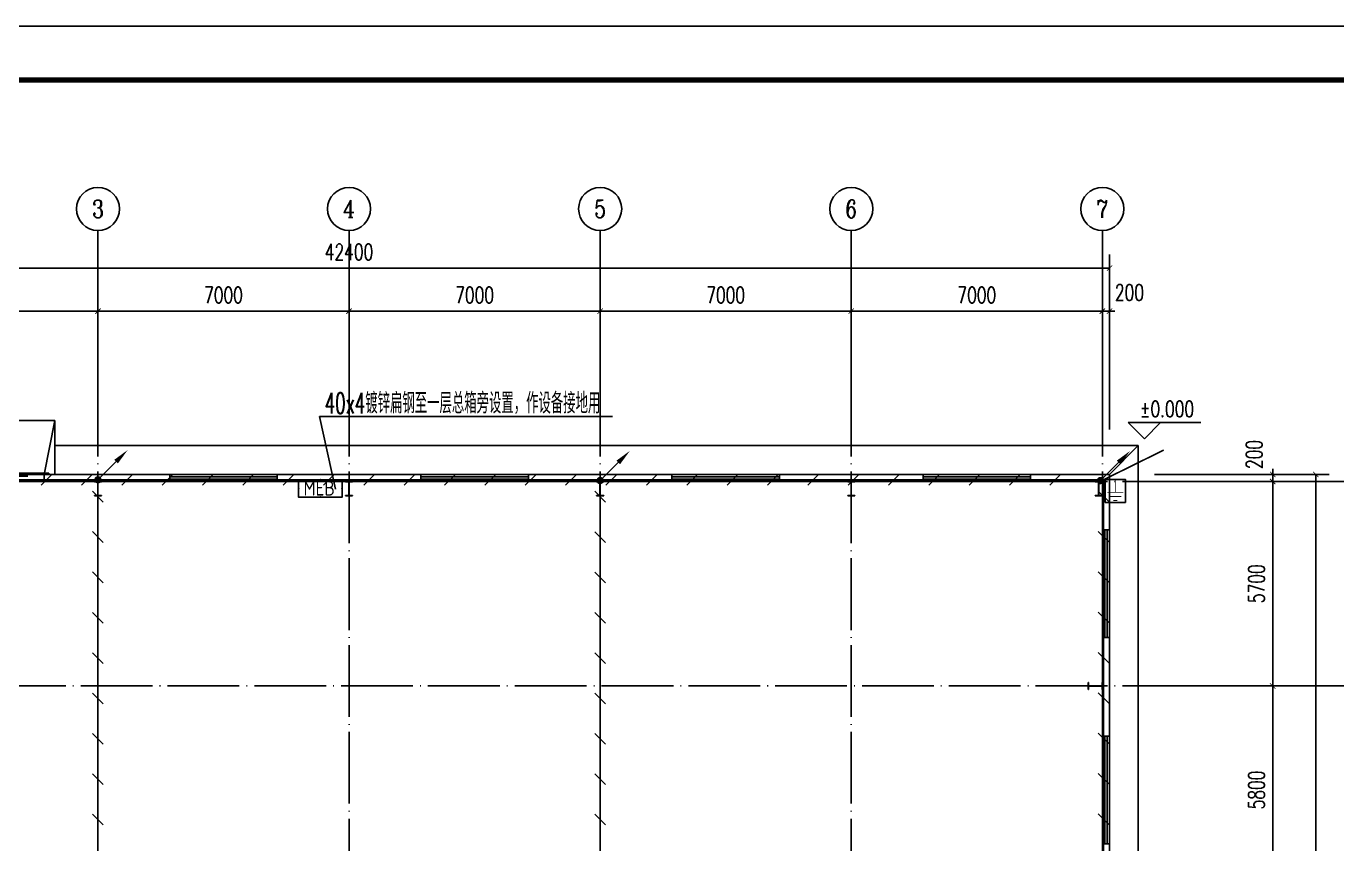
# Model space of a CAD drawing. Extents: x 33088 to 140010, y 13737 to 369010.
# Drawn here: x 67274 to 103810, y 121835 to 144629 of the extents above; entities that cross this region are included whole.
import ezdxf
from ezdxf.enums import TextEntityAlignment as Align

# ---------------------------------------------------------------- set-up
doc = ezdxf.new("R2010")
doc.units = 0
doc.header["$LTSCALE"] = 1000
doc.header["$MEASUREMENT"] = 0
for name, pattern in [('CENTER2', [1.14, 0.75, -0.13, 0.13, -0.13]), ('CONTINOUS', [0]), ('DOTE', [2.42, 2, -0.2, 0.02, -0.2])]:
    doc.linetypes.add(name, pattern=pattern)
doc.layers.get('0').update_dxf_attribs({"linetype": 'CONTINUOUS'})
doc.layers.get('DEFPOINTS').update_dxf_attribs({"linetype": 'CONTINUOUS'})
for name, color, linetype in [('AXIS', 3, 'CONTINUOUS'), ('AXIS_TEXT', 7, 'CONTINUOUS'), ('COLUMN', 99, 'CONTINUOUS'), ('DIM_ELEV', 3, 'CONTINUOUS'), ('DOTE', 1, 'DOTE'), ('ELEMENT', 3, 'CONTINUOUS'), ('EQUIP-箱柜', 3, 'CONTINUOUS'), ('GROUND', 2, 'CONTINUOUS'), ('LWIRE', 4, 'CONTINUOUS'), ('PUB_TEXT', 7, 'CONTINUOUS'), ('PUB_TITLE', 4, 'CONTINUOUS'), ('SHTLN', 4, 'CONTINUOUS'), ('STAIR', 2, 'CONTINUOUS'), ('TEL_LEAD', 3, 'CONTINUOUS'), ('WALL', 9, 'CONTINUOUS'), ('WINDOW', 99, 'CONTINUOUS'), ('WIRE-接地', 4, 'CONTINUOUS'), ('WIRE-照明', 1, 'CONTINUOUS')]:
    doc.layers.add(name, color=color, linetype=linetype)
doc.styles.add('_TCH_AXIS', font='COMPLEX', dxfattribs={"bigfont": 'GBCBIG'})
doc.styles.add('_TCH_DIM', font='SIMPLEX', dxfattribs={"bigfont": 'GBCBIG'})
doc.styles.add('COMPLEX', font='COMPLEX')
doc.styles.add('DIM_FONT', font='SIMPLEX', dxfattribs={"width": 0.7, "bigfont": 'GBCBIG'})
doc.styles.get("Standard").update_dxf_attribs({"font": 'gbenor.shx', "bigfont": 'gbcbig.shx'})
doc.styles.add('STY53', font='COMPLEX', dxfattribs={"width": 0.6, "bigfont": 'HZTXT'})
doc.dimstyles.new('DIMN150', dxfattribs={"dimscale": 1.5, "dimtxt": 300, "dimasz": 100, "dimexe": 250, "dimexo": 300, "dimgap": 150, "dimtad": 1, "dimdec": 0, "dimzin": 0, "dimtxsty": 'DIM_FONT', "dimblk": 'ARCHTICK', "dimcen": 0.09, "dimclrt": 7, "dimazin": 3, "dimtfac": 1, "dimtdec": 0, "dimtix": 1, "dimtmove": 0, "dimatfit": 3, "dimtolj": 1, "dimtzin": 0})

# ---------------------------------------------------------------- blocks, each defined once
blk = doc.blocks.new('$TELECSYS$00000008')
blk.add_line((0.4, 0.4), (-0.4, -0.4))
blk = doc.blocks.new('$ELEMENT$00000390')
at = {"const_width": 0.0233}
for points in [[(0, 0), (0, -0.375)], [(-0.25, -0.375), (0.25, -0.375)], [(-0.188, -0.5), (0.188, -0.5)], [(-0.062, -0.625), (0.062, -0.625)]]:
    blk.add_lwpolyline(points, dxfattribs=at)
at = {"flags": 9}
blk.add_attdef('S', (0, 0), '', height=0.00000667, dxfattribs=at)
blk = doc.blocks.new('S')
at = {"layer": 'WINDOW', "color": 3}
blk.add_lwpolyline([(-940, 1072), (0, 1072), (0, 0), (-940, 0)], close=True, dxfattribs=at)
at = {"layer": 'ELEMENT', "xscale": 1500, "yscale": 1500, "zscale": 1500}
blk.add_blockref('$ELEMENT$00000390', (-469, 1025), dxfattribs=at)
blk = doc.blocks.new('$TELECSYS$00000079')
for p, q in [((0.7, 0.7), (0, 0)), ((0.104, 0.104), (0.104, 0.104)), ((-0.104, -0.104), (-0.104, -0.104))]:
    blk.add_line(p, q)
at = {"const_width": 0.142}
blk.add_lwpolyline([(-0.071, 0, 1), (0.071, 0, 1)], format="xyb", close=True, dxfattribs=at)
blk.add_solid([(0.63, 0.77), (0.77, 0.63), (1.15, 1.15)])
at = {"width": 0.8, "flags": 9}
blk.add_attdef('A', (0, 0), '', height=0.00002, dxfattribs=at)
blk = doc.blocks.new('$EQUIP$00002700')
for p, q in [((-0.75, 0.6), (-0.75, 0)), ((0.75, 0.6), (-0.75, 0.6)), ((0.75, 0), (0.75, 0.6)), ((-0.75, 0), (0.75, 0))]:
    blk.add_line(p, q)
at = {"const_width": 0.04}
blk.add_lwpolyline([(-0.75, 0.6), (-0.75, 0), (0.75, 0), (0.75, 0.6), (-0.75, 0.6), (-0.75, 0)], dxfattribs=at)
for p in [(0, 0.6), (-0.75, 0.3), (0, 0), (0.75, 0.3)]:
    blk.add_point(p)
at = {"color": 7}
blk.add_attdef('$TEXT$', text='', height=0.5, dxfattribs=at).set_placement((0, 0.3), align=Align.MIDDLE_CENTER)
blk = doc.blocks.new('_AXISO')
blk.add_circle((0, 0), 0.5)
at = {"layer": 'AXIS_TEXT', "style": 'COMPLEX', "width": 1.041667}
blk.add_attdef('A', text='', height=0.56, dxfattribs=at).set_placement((-0.25, -0.28), (0.25, -0.28), align=Align.FIT)
blk = doc.blocks.new('_ARCHTICK')
at = {"color": 0, "linetype": 'BYBLOCK', "const_width": 0.15}
blk.add_lwpolyline([(-0.5, -0.5), (0.5, 0.5)], dxfattribs=at)
blk = doc.blocks.new('*D83')
at = {"layer": 'AXIS', "color": 0}
for p, q in [((165343, 271565), (165343, 276440)), ((207743, 271565), (207743, 276440)), ((165343, 276065), (207743, 276065))]:
    blk.add_line(p, q, dxfattribs=at)
at = {"layer": 'DEFPOINTS', "color": 0}
for p in [(207743, 276065), (165343, 271115), (207743, 271115)]:
    blk.add_point(p, dxfattribs=at)
at = {"layer": 'AXIS', "color": 0, "xscale": 150, "yscale": 150, "zscale": 150, "rotation": 180}
blk.add_blockref('_ARCHTICK', (165343, 276065), dxfattribs=at)
at = {"layer": 'AXIS', "color": 0, "xscale": 150, "yscale": 150, "zscale": 150}
blk.add_blockref('_ARCHTICK', (207743, 276065), dxfattribs=at)
at = {"layer": 'AXIS', "color": 7, "insert": (186543, 276515), "char_height": 450, "attachment_point": 5, "style": 'DIM_FONT'}
blk.add_mtext('\\A1;42400', dxfattribs=at)
blk = doc.blocks.new('*D86')
at = {"layer": 'AXIS', "color": 0}
for p, q in [((172543, 271565), (172543, 275240)), ((179543, 271565), (179543, 275240)), ((172543, 274865), (179543, 274865))]:
    blk.add_line(p, q, dxfattribs=at)
at = {"layer": 'DEFPOINTS', "color": 0}
for p in [(179543, 274865), (172543, 271115), (179543, 271115)]:
    blk.add_point(p, dxfattribs=at)
at = {"layer": 'AXIS', "color": 0, "xscale": 150, "yscale": 150, "zscale": 150, "rotation": 180}
blk.add_blockref('_ARCHTICK', (172543, 274865), dxfattribs=at)
at = {"layer": 'AXIS', "color": 0, "xscale": 150, "yscale": 150, "zscale": 150}
blk.add_blockref('_ARCHTICK', (179543, 274865), dxfattribs=at)
at = {"layer": 'AXIS', "color": 7, "insert": (176043, 275315), "char_height": 450, "attachment_point": 5, "style": 'DIM_FONT'}
blk.add_mtext('\\A1;7000', dxfattribs=at)
blk = doc.blocks.new('*D87')
at = {"layer": 'AXIS', "color": 0}
for p, q in [((179543, 271565), (179543, 275240)), ((186543, 271565), (186543, 275240)), ((179543, 274865), (186543, 274865))]:
    blk.add_line(p, q, dxfattribs=at)
at = {"layer": 'DEFPOINTS', "color": 0}
for p in [(186543, 274865), (179543, 271115), (186543, 271115)]:
    blk.add_point(p, dxfattribs=at)
at = {"layer": 'AXIS', "color": 0, "xscale": 150, "yscale": 150, "zscale": 150, "rotation": 180}
blk.add_blockref('_ARCHTICK', (179543, 274865), dxfattribs=at)
at = {"layer": 'AXIS', "color": 0, "xscale": 150, "yscale": 150, "zscale": 150}
blk.add_blockref('_ARCHTICK', (186543, 274865), dxfattribs=at)
at = {"layer": 'AXIS', "color": 7, "insert": (183043, 275315), "char_height": 450, "attachment_point": 5, "style": 'DIM_FONT'}
blk.add_mtext('\\A1;7000', dxfattribs=at)
blk = doc.blocks.new('*D88')
at = {"layer": 'AXIS', "color": 0}
for p, q in [((186543, 271565), (186543, 275240)), ((193543, 271565), (193543, 275240)), ((186543, 274865), (193543, 274865))]:
    blk.add_line(p, q, dxfattribs=at)
at = {"layer": 'DEFPOINTS', "color": 0}
for p in [(193543, 274865), (186543, 271115), (193543, 271115)]:
    blk.add_point(p, dxfattribs=at)
at = {"layer": 'AXIS', "color": 0, "xscale": 150, "yscale": 150, "zscale": 150, "rotation": 180}
blk.add_blockref('_ARCHTICK', (186543, 274865), dxfattribs=at)
at = {"layer": 'AXIS', "color": 0, "xscale": 150, "yscale": 150, "zscale": 150}
blk.add_blockref('_ARCHTICK', (193543, 274865), dxfattribs=at)
at = {"layer": 'AXIS', "color": 7, "insert": (190043, 275315), "char_height": 450, "attachment_point": 5, "style": 'DIM_FONT'}
blk.add_mtext('\\A1;7000', dxfattribs=at)
blk = doc.blocks.new('*D89')
at = {"layer": 'AXIS', "color": 0}
for p, q in [((193543, 271565), (193543, 275240)), ((200543, 271565), (200543, 275240)), ((193543, 274865), (200543, 274865))]:
    blk.add_line(p, q, dxfattribs=at)
at = {"layer": 'DEFPOINTS', "color": 0}
for p in [(200543, 274865), (193543, 271115), (200543, 271115)]:
    blk.add_point(p, dxfattribs=at)
at = {"layer": 'AXIS', "color": 0, "xscale": 150, "yscale": 150, "zscale": 150, "rotation": 180}
blk.add_blockref('_ARCHTICK', (193543, 274865), dxfattribs=at)
at = {"layer": 'AXIS', "color": 0, "xscale": 150, "yscale": 150, "zscale": 150}
blk.add_blockref('_ARCHTICK', (200543, 274865), dxfattribs=at)
at = {"layer": 'AXIS', "color": 7, "insert": (197043, 275315), "char_height": 450, "attachment_point": 5, "style": 'DIM_FONT'}
blk.add_mtext('\\A1;7000', dxfattribs=at)
blk = doc.blocks.new('*D90')
at = {"layer": 'AXIS', "color": 0}
for p, q in [((200543, 271565), (200543, 275240)), ((207543, 271565), (207543, 275240)), ((200543, 274865), (207543, 274865))]:
    blk.add_line(p, q, dxfattribs=at)
at = {"layer": 'DEFPOINTS', "color": 0}
for p in [(207543, 274865), (200543, 271115), (207543, 271115)]:
    blk.add_point(p, dxfattribs=at)
at = {"layer": 'AXIS', "color": 0, "xscale": 150, "yscale": 150, "zscale": 150, "rotation": 180}
blk.add_blockref('_ARCHTICK', (200543, 274865), dxfattribs=at)
at = {"layer": 'AXIS', "color": 0, "xscale": 150, "yscale": 150, "zscale": 150}
blk.add_blockref('_ARCHTICK', (207543, 274865), dxfattribs=at)
at = {"layer": 'AXIS', "color": 7, "insert": (204043, 275315), "char_height": 450, "attachment_point": 5, "style": 'DIM_FONT'}
blk.add_mtext('\\A1;7000', dxfattribs=at)
blk = doc.blocks.new('*D91')
at = {"layer": 'AXIS', "color": 0}
for p, q in [((207543, 271565), (207543, 275240)), ((207743, 271565), (207743, 275240)), ((207543, 274865), (207393, 274865)), ((207543, 274865), (207743, 274865)), ((207743, 274865), (207893, 274865))]:
    blk.add_line(p, q, dxfattribs=at)
at = {"layer": 'DEFPOINTS', "color": 0}
for p in [(207743, 274865), (207543, 271115), (207743, 271115)]:
    blk.add_point(p, dxfattribs=at)
at = {"layer": 'AXIS', "color": 0, "xscale": 150, "yscale": 150, "zscale": 150}
blk.add_blockref('_ARCHTICK', (207543, 274865), dxfattribs=at)
at = {"layer": 'AXIS', "color": 0, "xscale": 150, "yscale": 150, "zscale": 150, "rotation": 180}
blk.add_blockref('_ARCHTICK', (207743, 274865), dxfattribs=at)
at = {"layer": 'AXIS', "color": 7, "insert": (208298, 275383), "char_height": 450, "attachment_point": 5, "style": 'DIM_FONT'}
blk.add_mtext('\\A1;200', dxfattribs=at)
blk = doc.blocks.new('*D92')
at = {"layer": 'AXIS', "color": 0}
for p, q in [((208993, 270315), (213868, 270315)), ((213493, 235315), (213493, 270315)), ((208993, 235315), (213868, 235315))]:
    blk.add_line(p, q, dxfattribs=at)
at = {"layer": 'DEFPOINTS', "color": 0}
for p in [(208543, 270315), (213493, 270315), (208543, 235315)]:
    blk.add_point(p, dxfattribs=at)
at = {"layer": 'AXIS', "color": 0, "xscale": 150, "yscale": 150, "zscale": 150}
for p, rotation in [((213493, 270315), 90), ((213493, 235315), 270)]:
    blk.add_blockref('_ARCHTICK', p, dxfattribs=dict(at, rotation=rotation))
at = {"layer": 'AXIS', "color": 7, "insert": (213043, 252815), "char_height": 450, "attachment_point": 5, "rotation": 90, "style": 'DIM_FONT'}
blk.add_mtext('\\A1;35000', dxfattribs=at)
blk = doc.blocks.new('*D98')
at = {"layer": 'AXIS', "color": 0}
for p, q in [((208993, 264415), (212668, 264415)), ((212293, 258615), (212293, 264415)), ((208993, 258615), (212668, 258615))]:
    blk.add_line(p, q, dxfattribs=at)
at = {"layer": 'DEFPOINTS', "color": 0}
for p in [(208543, 264415), (212293, 264415), (208543, 258615)]:
    blk.add_point(p, dxfattribs=at)
at = {"layer": 'AXIS', "color": 0, "xscale": 150, "yscale": 150, "zscale": 150}
for p, rotation in [((212293, 264415), 90), ((212293, 258615), 270)]:
    blk.add_blockref('_ARCHTICK', p, dxfattribs=dict(at, rotation=rotation))
at = {"layer": 'AXIS', "color": 7, "insert": (211843, 261515), "char_height": 450, "attachment_point": 5, "rotation": 90, "style": 'DIM_FONT'}
blk.add_mtext('\\A1;5800', dxfattribs=at)
blk = doc.blocks.new('*D99')
at = {"layer": 'AXIS', "color": 0}
for p, q in [((208993, 270115), (212668, 270115)), ((212293, 264415), (212293, 270115)), ((208993, 264415), (212668, 264415))]:
    blk.add_line(p, q, dxfattribs=at)
at = {"layer": 'DEFPOINTS', "color": 0}
for p in [(208543, 270115), (212293, 270115), (208543, 264415)]:
    blk.add_point(p, dxfattribs=at)
at = {"layer": 'AXIS', "color": 0, "xscale": 150, "yscale": 150, "zscale": 150}
for p, rotation in [((212293, 270115), 90), ((212293, 264415), 270)]:
    blk.add_blockref('_ARCHTICK', p, dxfattribs=dict(at, rotation=rotation))
at = {"layer": 'AXIS', "color": 7, "insert": (211843, 267265), "char_height": 450, "attachment_point": 5, "rotation": 90, "style": 'DIM_FONT'}
blk.add_mtext('\\A1;5700', dxfattribs=at)
blk = doc.blocks.new('*D100')
at = {"layer": 'AXIS', "color": 0}
for p, q in [((212293, 270315), (212293, 270465)), ((208993, 270315), (212668, 270315)), ((208993, 270115), (212668, 270115)), ((212293, 270115), (212293, 270315)), ((212293, 270115), (212293, 269965))]:
    blk.add_line(p, q, dxfattribs=at)
at = {"layer": 'DEFPOINTS', "color": 0}
for p in [(208543, 270315), (208543, 270115), (212293, 270315)]:
    blk.add_point(p, dxfattribs=at)
at = {"layer": 'AXIS', "color": 0, "xscale": 150, "yscale": 150, "zscale": 150}
for p, rotation in [((212293, 270315), 270), ((212293, 270115), 90)]:
    blk.add_blockref('_ARCHTICK', p, dxfattribs=dict(at, rotation=rotation))
at = {"layer": 'AXIS', "color": 7, "insert": (211776, 270870), "char_height": 450, "attachment_point": 5, "rotation": 90, "style": 'DIM_FONT'}
blk.add_mtext('\\A1;200', dxfattribs=at)
blk = doc.blocks.new('$WINLIB2D$00000001')
for p, q in [((-0.5, 0.5), (0.5, 0.5)), ((-0.5, 0.5), (-0.5, -0.5)), ((0.5, -0.5), (0.5, 0.5)), ((0.5, 0.167), (-0.5, 0.167)), ((0.5, -0.167), (-0.5, -0.167)), ((-0.5, -0.5), (0.5, -0.5))]:
    blk.add_line(p, q)
blk = doc.blocks.new('$DORLIB2D$00000130')
at = {"color": 0, "linetype": 'CONTINUOUS'}
for p, q in [((-0.5333, 0.6601), (-0.5333, 0.5127)), ((0, 0.6601), (-0.5333, 0.6601)), ((0, 0.5127), (0, 0.6601)), ((0.5333, 0.6601), (0, 0.6601)), ((0.5333, 0.6601), (0.5333, 0.5127)), ((0, 0.5127), (-0.5333, 0.5127)), ((0.5333, 0.5127), (0, 0.5127)), ((-0.3853, 0.2694), (-0.1396, 0.2694)), ((-0.3853, 0.2694), (-0.2999, 0.2144)), ((-0.2999, 0.2144), (-0.2999, 0.2694)), ((0.3853, 0.2694), (0.1396, 0.2694)), ((0.2999, 0.2144), (0.2999, 0.2694)), ((0.3853, 0.2694), (0.2999, 0.2144))]:
    blk.add_line(p, q, dxfattribs=at)
blk = doc.blocks.new('DF212R')
at = {"layer": 'AXIS', "color": 8}
for p, q in [((179543.5, 271115), (179543.5, 277115)), ((186543.5, 271115), (186543.5, 277115)), ((193543.5, 271115), (193543.5, 277115)), ((200543.5, 271115), (200543.5, 277115)), ((207543.5, 271115), (207543.5, 277115)), ((208543.5, 270115), (214543.5, 270115)), ((208543.5, 264415), (214543.5, 264415))]:
    blk.add_line(p, q, dxfattribs=at)
at = {"layer": 'COLUMN', "color": 8}
for p, q in [((179643.5, 270115), (179443.5, 270115)), ((179443.5, 270115), (179443.5, 270105)), ((179443.5, 270105), (179531.3, 270105)), ((179531.3, 270105), (179536.3, 270100)), ((179536.3, 270100), (179536.3, 269730)), ((179542.3, 270100), (179547.3, 270105)), ((179542.3, 269730), (179542.3, 270100)), ((179547.3, 270105), (179643.5, 270105)), ((179643.5, 270105), (179643.5, 270115)), ((186643.5, 270115), (186443.5, 270115)), ((186443.5, 270115), (186443.5, 270105)), ((186443.5, 270105), (186531.3, 270105)), ((186531.3, 270105), (186536.3, 270100)), ((186536.3, 270100), (186536.3, 269730)), ((186542.3, 270100), (186547.3, 270105)), ((186542.3, 269730), (186542.3, 270100)), ((186547.3, 270105), (186643.5, 270105)), ((186643.5, 270105), (186643.5, 270115)), ((193643.5, 270115), (193443.5, 270115)), ((193443.5, 270115), (193443.5, 270105)), ((193443.5, 270105), (193531.3, 270105)), ((193531.3, 270105), (193536.3, 270100)), ((193536.3, 270100), (193536.3, 269730)), ((193542.3, 270100), (193547.3, 270105)), ((193542.3, 269730), (193542.3, 270100)), ((193547.3, 270105), (193643.5, 270105)), ((193643.5, 270105), (193643.5, 270115)), ((200643.5, 270115), (200443.5, 270115)), ((200443.5, 270115), (200443.5, 270105)), ((200443.5, 270105), (200531.3, 270105)), ((200531.3, 270105), (200536.3, 270100)), ((200536.3, 270100), (200536.3, 269730)), ((200542.3, 270100), (200547.3, 270105)), ((200542.3, 269730), (200542.3, 270100)), ((200547.3, 270105), (200643.5, 270105)), ((200643.5, 270105), (200643.5, 270115)), ((207543.5, 270115), (207343.5, 270115)), ((207343.5, 270115), (207343.5, 270105)), ((207343.5, 270105), (207431.3, 270105)), ((207431.3, 270105), (207436.3, 270100)), ((207436.3, 270100), (207436.3, 269730)), ((207442.3, 270100), (207447.3, 270105)), ((207442.3, 269730), (207442.3, 270100)), ((207447.3, 270105), (207543.5, 270105)), ((207543.5, 270105), (207543.5, 270115)), ((179531.3, 269725), (179443.5, 269725)), ((179443.5, 269725), (179443.5, 269715)), ((179443.5, 269715), (179643.5, 269715)), ((179536.3, 269730), (179531.3, 269725)), ((179547.3, 269725), (179542.3, 269730)), ((179643.5, 269725), (179547.3, 269725)), ((179643.5, 269715), (179643.5, 269725)), ((186531.3, 269725), (186443.5, 269725)), ((186443.5, 269725), (186443.5, 269715)), ((186443.5, 269715), (186643.5, 269715)), ((186536.3, 269730), (186531.3, 269725)), ((186547.3, 269725), (186542.3, 269730)), ((186643.5, 269725), (186547.3, 269725)), ((186643.5, 269715), (186643.5, 269725)), ((193531.3, 269725), (193443.5, 269725)), ((193443.5, 269725), (193443.5, 269715)), ((193443.5, 269715), (193643.5, 269715)), ((193536.3, 269730), (193531.3, 269725)), ((193547.3, 269725), (193542.3, 269730)), ((193643.5, 269725), (193547.3, 269725)), ((193643.5, 269715), (193643.5, 269725)), ((200531.3, 269725), (200443.5, 269725)), ((200443.5, 269725), (200443.5, 269715)), ((200443.5, 269715), (200643.5, 269715)), ((200536.3, 269730), (200531.3, 269725)), ((200547.3, 269725), (200542.3, 269730)), ((200643.5, 269725), (200547.3, 269725)), ((200643.5, 269715), (200643.5, 269725)), ((207431.3, 269725), (207343.5, 269725)), ((207343.5, 269725), (207343.5, 269715)), ((207343.5, 269715), (207543.5, 269715)), ((207436.3, 269730), (207431.3, 269725)), ((207447.3, 269725), (207442.3, 269730)), ((207543.5, 269725), (207447.3, 269725)), ((207543.5, 269715), (207543.5, 269725)), ((207153.5, 264515), (207143.5, 264515)), ((207143.5, 264515), (207143.5, 264315)), ((207143.5, 264315), (207153.5, 264315)), ((207153.5, 264418.9), (207153.5, 264515)), ((207158.5, 264413.9), (207153.5, 264418.9)), ((207153.5, 264402.9), (207158.5, 264407.9)), ((207153.5, 264315), (207153.5, 264402.9)), ((207528.5, 264413.9), (207158.5, 264413.9)), ((207158.5, 264407.9), (207528.5, 264407.9)), ((207533.5, 264418.9), (207528.5, 264413.9)), ((207528.5, 264407.9), (207533.5, 264402.9)), ((207543.5, 264515), (207533.5, 264515)), ((207533.5, 264515), (207533.5, 264418.9)), ((207533.5, 264402.9), (207533.5, 264315)), ((207533.5, 264315), (207543.5, 264315)), ((207543.5, 264315), (207543.5, 264515))]:
    blk.add_line(p, q, dxfattribs=at)
at = {"layer": 'DIM_ELEV', "color": 8}
for p, q in [((208714.3, 271307.5), (208264.3, 271757.5)), ((208264.3, 271757.5), (210284, 271757.5)), ((208714.3, 271307.5), (209164.3, 271757.5))]:
    blk.add_line(p, q, dxfattribs=at)
at = {"layer": 'DOTE', "color": 8}
for p, q in [((179543.5, 234515), (179543.5, 271115)), ((186543.5, 234515), (186543.5, 271115)), ((193543.5, 234515), (193543.5, 271115)), ((200543.5, 234515), (200543.5, 271115)), ((207543.5, 234515), (207543.5, 271115)), ((164543.5, 270115), (208543.5, 270115)), ((164543.5, 264415), (208543.5, 264415))]:
    blk.add_line(p, q, dxfattribs=at)
at = {"layer": 'GROUND', "color": 8}
for p, q in [((208543.5, 271115), (178344, 271115)), ((207743.5, 270315), (208543.5, 271115)), ((208543.5, 246414.6), (208543.5, 271115)), ((207743.5, 270315), (178344, 270315)), ((207743.5, 246414.6), (207743.5, 270315))]:
    blk.add_line(p, q, dxfattribs=at)
at = {"layer": 'STAIR', "color": 8}
for p, q in [((178344, 271815), (173744, 271815)), ((178044, 270315), (178344, 271815)), ((178344, 271815), (178344, 270315)), ((178344, 270315), (173744, 270315))]:
    blk.add_line(p, q, dxfattribs=at)
at = {"layer": 'WALL', "color": 8}
for p, q in [((179541.4, 270315), (178044, 270315)), ((178044, 270315), (178044, 270115)), ((178044, 270115), (179443.5, 270115)), ((181543.5, 270315), (179541.4, 270315)), ((179643.5, 270115), (181543.5, 270115)), ((181543.5, 270115), (181543.5, 270315)), ((186541.4, 270315), (184543.5, 270315)), ((184543.5, 270315), (184543.5, 270115)), ((184543.5, 270115), (186443.5, 270115)), ((188543.5, 270315), (186541.4, 270315)), ((186643.5, 270115), (188543.5, 270115)), ((188543.5, 270115), (188543.5, 270315)), ((193541.4, 270315), (191543.5, 270315)), ((191543.5, 270315), (191543.5, 270115)), ((191543.5, 270115), (193443.5, 270115)), ((195543, 270315), (193541.4, 270315)), ((193643.5, 270115), (195543, 270115)), ((195543, 270115), (195543, 270315)), ((200541.4, 270315), (198543, 270315)), ((198543, 270315), (198543, 270115)), ((198543, 270115), (200443.5, 270115)), ((202543.5, 270315), (200541.4, 270315)), ((200643.5, 270115), (202543.5, 270115)), ((202543.5, 270115), (202543.5, 270315)), ((207743.5, 270315), (205543.5, 270315)), ((205543.5, 270315), (205543.5, 270115)), ((205543.5, 270115), (207343.5, 270115)), ((207543.5, 270105), (207543.5, 269725)), ((207743.5, 268765), (207743.5, 270315)), ((207543.5, 269715), (207543.5, 268765)), ((207543.5, 268765), (207743.5, 268765)), ((207743.5, 265765), (207543.5, 265765)), ((207543.5, 265765), (207543.5, 264515)), ((207743.5, 264413), (207743.5, 265765)), ((207543.5, 264315), (207543.5, 263015)), ((207743.5, 263015), (207743.5, 264413)), ((207543.5, 263015), (207743.5, 263015))]:
    blk.add_line(p, q, dxfattribs=at)
at = {"layer": 'AXIS', "color": 8}
ref = blk.add_blockref('_AXISO', (179543.5, 277715), dxfattribs=dict(at, xscale=1200, yscale=1200, zscale=1200))
ref.add_attrib('A', '3', dxfattribs={"layer": 'AXIS_TEXT', "color": 8, "height": 493.2, "style": '_TCH_AXIS'}).set_placement((179379.1, 277468.5), (179707.9, 277468.5), align=Align.FIT)
ref = blk.add_blockref('_AXISO', (186543.5, 277715), dxfattribs=dict(at, xscale=1200, yscale=1200, zscale=1200))
ref.add_attrib('A', '4', dxfattribs={"layer": 'AXIS_TEXT', "color": 8, "height": 480.7, "style": '_TCH_AXIS', "width": 0.9375}).set_placement((186371.8, 277474.7), (186715.2, 277474.7), align=Align.FIT)
ref = blk.add_blockref('_AXISO', (193543.5, 277715), dxfattribs=dict(at, xscale=1200, yscale=1200, zscale=1200))
ref.add_attrib('A', '5', dxfattribs={"layer": 'AXIS_TEXT', "color": 8, "height": 493.2, "style": '_TCH_AXIS'}).set_placement((193379.1, 277468.5), (193707.9, 277468.5), align=Align.FIT)
ref = blk.add_blockref('_AXISO', (200543.5, 277715), dxfattribs=dict(at, xscale=1200, yscale=1200, zscale=1200))
ref.add_attrib('A', '6', dxfattribs={"layer": 'AXIS_TEXT', "color": 8, "height": 506.1, "style": '_TCH_AXIS', "width": 0.928571}).set_placement((200386.8, 277462), (200700.1, 277462), align=Align.FIT)
ref = blk.add_blockref('_AXISO', (207543.5, 277715), dxfattribs=dict(at, xscale=1200, yscale=1200, zscale=1200))
ref.add_attrib('A', '7', dxfattribs={"layer": 'AXIS_TEXT', "color": 8, "height": 493.2, "style": '_TCH_AXIS'}).set_placement((207379.1, 277468.5), (207707.9, 277468.5), align=Align.FIT)
at = {"layer": 'WINDOW', "color": 8}
for name, p, xscale, yscale, zscale, rotation in [('$DORLIB2D$00000130', (176044, 270215), 4000, -200, 4000, 180), ('$WINLIB2D$00000001', (183043.5, 270215), 3000, 200, 3000, 180), ('$WINLIB2D$00000001', (190043.5, 270215), 3000, 200, 3000, 180), ('$WINLIB2D$00000001', (197043, 270215), -3000, -200, -3000, 180), ('$WINLIB2D$00000001', (204043.5, 270215), 3000, -200, 3000, 180), ('$WINLIB2D$00000001', (207643.5, 267265), 3000, 200, 3000, 90), ('$WINLIB2D$00000001', (207643.5, 261515), 3000, 200, 3000, 90)]:
    blk.add_blockref(name, p, dxfattribs=dict(at, xscale=xscale, yscale=yscale, zscale=zscale, rotation=rotation))
at = {"layer": 'PUB_TEXT', "color": 7, "style": '_TCH_DIM', "width": 0.705882}
blk.add_text('%%P0.000', height=446.25, dxfattribs=at).set_placement((208589, 271915))
at = {"layer": 'AXIS', "color": 8}
for p1, p2, distance, picture, middle in [((165343.5, 271115), (207743.5, 271115), 4950, '*D83', (186543.5, 276515)), ((172543.5, 271115), (179543.5, 271115), 3750, '*D86', (176043.5, 275315)), ((179543.5, 271115), (186543.5, 271115), 3750, '*D87', (183043.5, 275315)), ((186543.5, 271115), (193543.5, 271115), 3750, '*D88', (190043.5, 275315)), ((193543.5, 271115), (200543.5, 271115), 3750, '*D89', (197043.5, 275315)), ((200543.5, 271115), (207543.5, 271115), 3750, '*D90', (204043.5, 275315)), ((208543.5, 235315), (208543.5, 270315), -4950, '*D92', (213043.5, 252815)), ((208543.5, 264415), (208543.5, 270115), -3750, '*D99', (211843.5, 267265)), ((208543.5, 258615), (208543.5, 264415), -3750, '*D98', (211843.5, 261515))]:
    dim = blk.add_aligned_dim(p1=p1, p2=p2, distance=distance, dimstyle='DIMN150', dxfattribs=at)
    dim.commit()
    dim.dimension.update_dxf_attribs({"geometry": picture, "text_midpoint": middle})
for base, p1, p2, angle, picture, middle in [((207743.5, 274865), (207543.5, 271115), (207743.5, 271115), 0, '*D91', (208298.5, 275382.5)), ((212293.5, 270315), (208543.5, 270115), (208543.5, 270315), 90, '*D100', (211776, 270870))]:
    dim = blk.add_linear_dim(base=base, p1=p1, p2=p2, angle=angle, dimstyle='DIMN150', dxfattribs=at)
    dim.commit()
    dim.dimension.update_dxf_attribs({"geometry": picture, "text_midpoint": middle, "dimtype": 161})

msp = doc.modelspace()

# ---------------------------------------------------------------- linework, layer by layer
at = {"layer": 'PUB_TITLE'}
msp.add_lwpolyline([(33293, 81629), (122393, 81629), (122393, 144629), (33293, 144629)], close=True, dxfattribs=at)
at = {"layer": 'PUB_TITLE', "const_width": 150}
msp.add_lwpolyline([(37043, 83129), (120893, 83129), (120893, 143129), (37043, 143129)], close=True, dxfattribs=at)
at = {"layer": 'TEL_LEAD'}
for q in [(83619, 133746), (75897, 131721)]:
    msp.add_line((75454, 133746), q, dxfattribs=at)
at = {"layer": 'WIRE-接地', "linetype": 'CENTER2', "const_width": 45}
for points in [[(98984, 132811), (97310, 131985)], [(55239, 97295), (55239, 131985), (97310, 131985), (97310, 97301), (55237, 97301)], [(69274, 131985), (69274, 97290)], [(83274, 97290), (83274, 131985)]]:
    msp.add_lwpolyline(points, dxfattribs=at)

# ---------------------------------------------------------------- block references
msp.add_blockref('DF212R', (-110269, -138180))
at = {"layer": 'EQUIP-箱柜', "linetype": 'CONTINOUS'}
ref = msp.add_blockref('$EQUIP$00002700', (75475, 131500), dxfattribs=dict(at, xscale=808.7040000001434, yscale=808.7039999997942, zscale=808.704))
ref.add_attrib('$TEXT$', 'MEB', dxfattribs={"layer": '0', "color": 7, "height": 404.4}).set_placement((75443, 131746), align=Align.MIDDLE_CENTER)
at = {"layer": 'LWIRE', "xscale": 720, "yscale": 720, "zscale": 720}
for p in [(69274, 131985), (83274, 131962), (97222, 131962)]:
    msp.add_blockref('$TELECSYS$00000079', p, dxfattribs=at)
at = {"layer": 'SHTLN', "xscale": 375, "yscale": 375, "zscale": 375}
for p in [(67837, 131985), (68962, 131985), (70087, 131985), (71212, 131985), (72337, 131985), (73462, 131985), (74587, 131985), (75712, 131985), (76837, 131985), (77962, 131985), (79087, 131985), (80212, 131985), (81337, 131985), (82462, 131985), (83587, 131985), (84712, 131985), (85837, 131985), (86962, 131985), (88087, 131985), (89212, 131985), (90337, 131985), (91462, 131985), (92587, 131985), (93712, 131985), (94837, 131985), (95962, 131985)]:
    msp.add_blockref('$TELECSYS$00000008', p, dxfattribs=at)
for p, rotation in [((69274, 131513), 270), ((83274, 131512), 90), ((97310, 131518), 270), ((69274, 130388), 270), ((83274, 130387), 90), ((97310, 130393), 270), ((69274, 129263), 270), ((83274, 129262), 90), ((97310, 129268), 270), ((69274, 128138), 270), ((83274, 128137), 90), ((97310, 128143), 270), ((69274, 127013), 270), ((83274, 127012), 90), ((97310, 127018), 270), ((69274, 125888), 270), ((83274, 125887), 90), ((97310, 125893), 270), ((69274, 124763), 270), ((83274, 124762), 90), ((97310, 124768), 270), ((69274, 123638), 270), ((83274, 123637), 90), ((97310, 123643), 270), ((69274, 122513), 270), ((83274, 122512), 90), ((97310, 122518), 270)]:
    msp.add_blockref('$TELECSYS$00000008', p, dxfattribs=dict(at, rotation=rotation))
at = {"layer": 'WIRE-接地', "xscale": 0.5999999940395355, "yscale": 0.5999999935738742, "zscale": 0.5999999936274709}
msp.add_blockref('S', (97919, 131353), dxfattribs=at)

# ---------------------------------------------------------------- texts
at = {"layer": 'WIRE-照明', "color": 3, "linetype": 'CONTINUOUS', "style": 'STY53', "width": 0.6}
msp.add_text('40x4镀锌扁钢至一层总箱旁设置，作设备接地用', height=574.8, dxfattribs=at).set_placement((75589, 133832))

doc.saveas('drawing.dxf')
